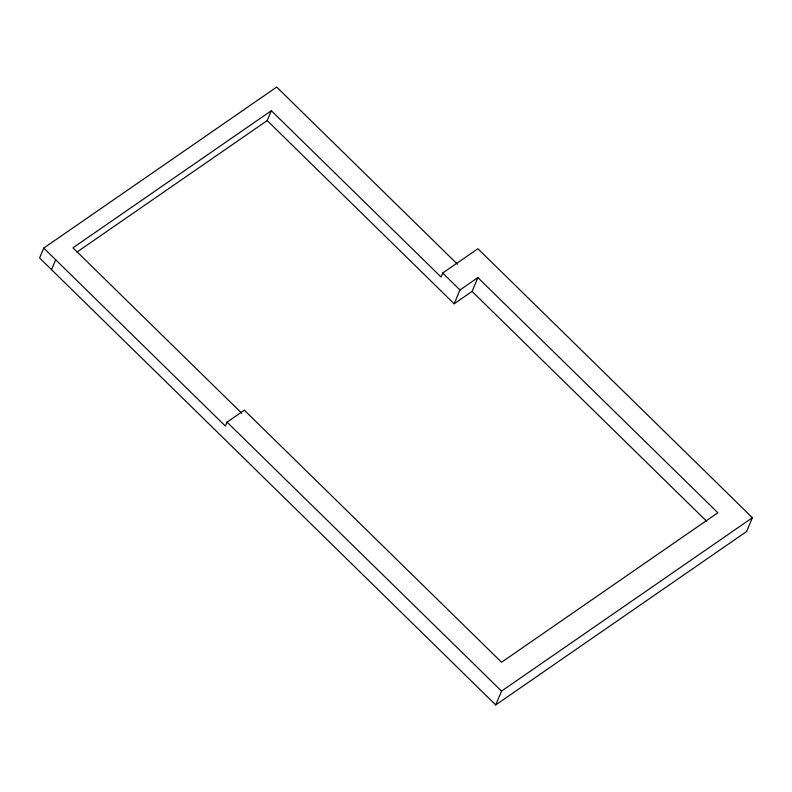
<?xml version="1.0" encoding="UTF-8"?>
<svg xmlns="http://www.w3.org/2000/svg" width="792" height="792" viewBox="0 0 792 792"><rect width="100%" height="100%" fill="white"/><g stroke="black" fill="none" stroke-linecap="round" stroke-linejoin="round"><path stroke-width="1.19" d="M457.439 264.191L276.695 87.07L43.748 248.084L39.6 257.954L495.723 704.929L746.589 531.531L752.4 517.721L477.903 248.728L442.698 273.052L441.045 277.002L271.349 110.712L72.963 247.827L241.778 413.256M51.539 269.646L55.688 259.776M76.963 252.074L267.201 120.582L271.349 110.712M267.201 120.582L454.163 303.791L459.964 289.981L477.883 277.596L717.849 512.741L501.554 662.241L244.322 410.177L227.037 422.116L225.374 426.066L43.748 248.084M454.163 303.791L472.082 291.406L477.883 277.596M495.723 704.929L501.534 691.109L752.4 517.721M472.082 291.406L706.751 521.374M442.698 273.052L459.964 289.981M227.037 422.116L501.534 691.109"/></g></svg>
